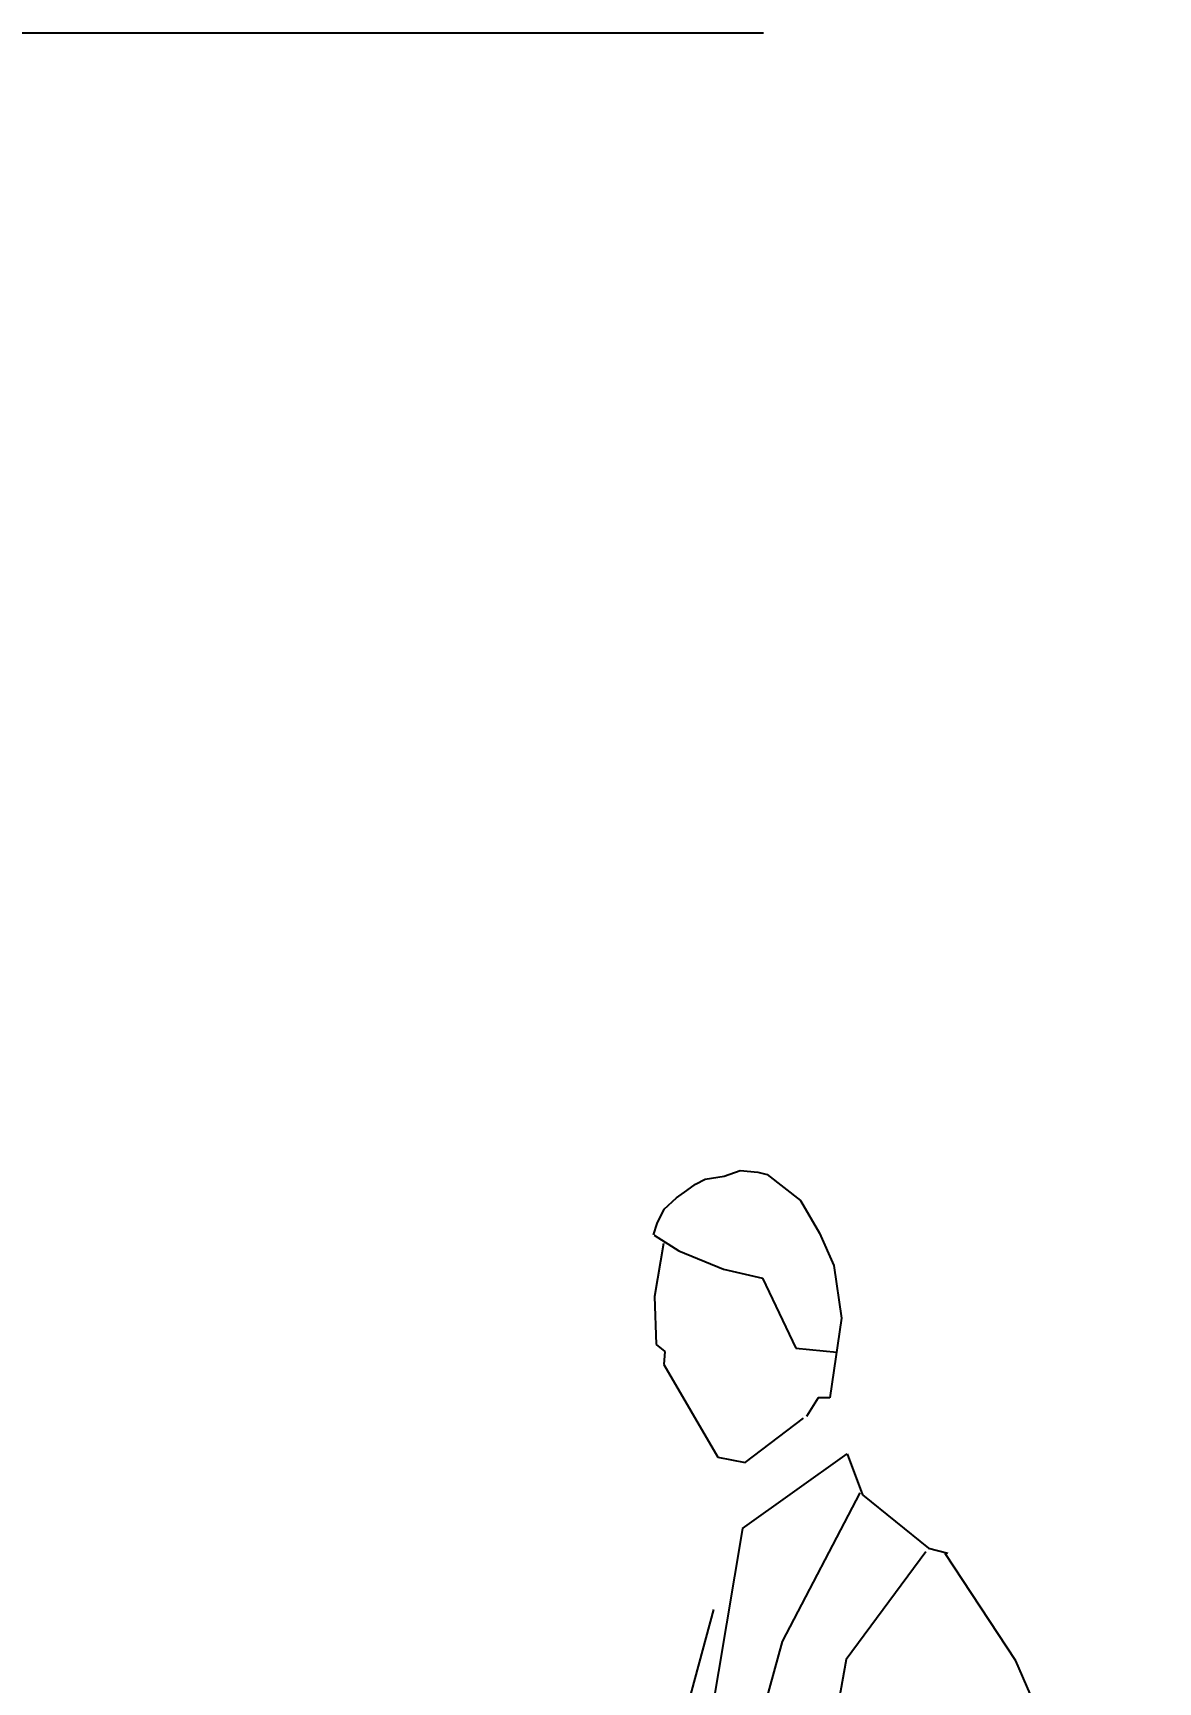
# Model space of a CAD drawing. Extents: x -382 to 1420, y -377 to 265.
# Drawn here: x 420.3 to 457.5, y -13.2 to 41.4 of the extents above; entities that cross this region are included whole.
import ezdxf
from ezdxf import colors
from ezdxf.entities.mleader import LeaderData, LeaderLine
from ezdxf.math import Vec2, Vec3

# ---------------------------------------------------------------- set-up
doc = ezdxf.new("R2010")
doc.units = 0
doc.header["$MEASUREMENT"] = 0
for name, color, linetype in [('AV-Elev-Dims', 14, 'CONTINUOUS'), ('AV-Elev-Wall', 160, 'CONTINUOUS'), ('FRED', 9, 'CONTINUOUS')]:
    doc.layers.add(name, color=color, linetype=linetype)
doc.styles.get("Standard").update_dxf_attribs({"font": 'arial.ttf'})

# ---------------------------------------------------------------- blocks, each defined once
blk = doc.blocks.new('StandingPerson')
at = {"layer": 'FRED', "color": 0}
for p, q in [((1.643, 71.246), (0.533, 70.384)), ((1.953, 71.32), (1.643, 71.246)), ((2.536, 71.38), (1.953, 71.32)), ((3.065, 71.186), (2.536, 71.38)), ((3.685, 71.092), (3.065, 71.186)), ((4.009, 70.928), (3.685, 71.092)), ((4.293, 70.718), (4.009, 70.928)), ((0.533, 70.384), (-0.093, 69.311)), ((4.635, 70.479), (4.293, 70.718)), ((5.046, 70.094), (4.635, 70.479)), ((5.278, 69.63), (5.046, 70.094)), ((-0.093, 69.311), (-0.563, 68.239)), ((5.403, 69.254), (5.278, 69.63)), ((4.563, 68.722), (3.081, 68.113)), ((5.377, 69.236), (4.563, 68.722)), ((5.073, 68.959), (5.366, 67.214)), ((-0.563, 68.239), (-0.823, 66.492)), ((1.788, 67.813), (0.687, 65.506)), ((3.081, 68.113), (1.788, 67.813)), ((5.366, 67.214), (5.313, 65.628)), ((-0.823, 66.492), (-0.431, 63.861)), ((0.687, 65.506), (-0.663, 65.374)), ((5.313, 65.628), (5.02, 65.395)), ((5.058, 64.959), (3.276, 61.899)), ((5.02, 65.395), (5.058, 64.959)), ((-0.431, 63.861), (-0.048, 63.861)), ((-0.048, 63.861), (0.343, 63.237)), ((2.366, 61.718), (0.433, 63.192)), ((-1.006, 62.007), (-1.515, 60.65)), ((2.456, 59.538), (-1.006, 62.007)), ((3.276, 61.899), (2.366, 61.718)), ((-1.515, 60.65), (-3.702, 58.893)), ((-1.423, 60.717), (1.139, 55.803)), ((2.456, 59.538), (4.131, 49.604)), ((-6.589, 55.158), (-4.243, 58.709)), ((-3.702, 58.893), (-4.335, 58.721)), ((-3.61, 58.77), (-0.974, 55.207)), ((3.412, 56.859), (6.004, 47.361)), ((1.139, 55.803), (2.853, 49.604)), ((-8.303, 51.22), (-6.589, 55.158)), ((-0.974, 55.207), (-0.157, 50.587))]:
    blk.add_line(p, q, dxfattribs=at)

msp = doc.modelspace()

# ---------------------------------------------------------------- linework, layer by layer
at = {"layer": 'AV-Elev-Wall'}
msp.add_line((396.46343, 41.37568), (444.47541, 41.37568), dxfattribs=at)

# ---------------------------------------------------------------- block references
at = {"layer": 'FRED', "xscale": -1}
msp.add_blockref('StandingPerson', (446.23374, -67.62432), dxfattribs=at)

# ---------------------------------------------------------------- leaders
at = {"layer": 'AV-Elev-Dims'}
ml = msp.add_multileader_mtext('Standard', dxfattribs=at)
ml.set_content('NEC E658 65" DISPLAY\\PW CHIEF LTM1U TILT MOUNT', color=256)
ml.set_leader_properties()
ml.build(insert=Vec2(0, 0))
ml.multileader.update_dxf_attribs({"leader_type": 2, "dogleg_length": 0.36, "arrow_head_size": 2.25, "scale": 24})
ctx = ml.context
ctx.base_point, ctx.scale, ctx.char_height, ctx.arrow_head_size, ctx.landing_gap_size, ctx.plane_origin = Vec3(101.57763, 18.74739), 24, 1.875, 2.25, 2.16, Vec3(87.125, 4.42733)
notes = []
notes.append((ctx, [(0, (1, 1, 0), (92.93763, 18.74739), (1, 0), 8.64, [(0, [(87.75, 12.42733), (94.46311, 17.48338), (96.36031, 14.63935), (98.73182, 19.22139)], 0, [])])]))
ctx.mtext.insert, ctx.mtext.width, ctx.mtext.flow_direction = Vec3(103.73763, 19.70088), 39.1374344, 5
for ctx, leaders in notes:
    for number, flags, end, landing, length, lines in leaders:
        leader = LeaderData()
        leader.index, (leader.has_last_leader_line, leader.has_dogleg_vector, leader.attachment_direction) = number, flags
        leader.last_leader_point, leader.dogleg_vector, leader.dogleg_length = Vec3(end), Vec3(landing), length
        for number, points, colour, breaks in lines:
            line = LeaderLine()
            line.index, line.vertices, line.color, line.breaks = number, Vec3.list(points), colors.encode_raw_color(colour), breaks
            leader.lines.append(line)
        ctx.leaders.append(leader)

# ---------------------------------------------------------------- next in the draw order: leaders
ml = msp.add_multileader_mtext('Standard', dxfattribs=at)
ml.set_content('\\A1;REINFORCE WALL PLYWOOD\\PBACKING (3\'-0" WIDTH,\\P2\'-0" HIGH & 1/2" THICK) BY OTHERS', color=256)
ml.set_leader_properties()
ml.build(insert=Vec2(0, 0))
ml.multileader.update_dxf_attribs({"leader_type": 2, "dogleg_length": 0.36, "arrow_head_size": 2.25, "scale": 24})
ctx = ml.context
ctx.base_point, ctx.scale, ctx.char_height, ctx.arrow_head_size, ctx.landing_gap_size, ctx.plane_origin = Vec3(258.49121, 12.51937), 24, 1.875, 2.25, 2.16, Vec3(124.00705, -18.91815)
notes = []
notes.append((ctx, [(1, (1, 1, 0), (249.85121, 12.51937), (1, 0), 8.64, [(0, [(237.61932, 12.20652), (253.6103, 11.62914), (254.01175, 10.19917), (256.98089, 12.28366)], 0, [])])]))
ctx.mtext.insert, ctx.mtext.width, ctx.mtext.flow_direction = Vec3(260.65121, 13.73249), 48.2953978, 5
ctx.mtext.has_bg_fill, ctx.mtext.bg_color, ctx.mtext.bg_scale_factor, ctx.mtext.bg_transparency, ctx.mtext.use_window_bg_color = 1, -1073741824, 1, 0, 1
for ctx, leaders in notes:
    for number, flags, end, landing, length, lines in leaders:
        leader = LeaderData()
        leader.index, (leader.has_last_leader_line, leader.has_dogleg_vector, leader.attachment_direction) = number, flags
        leader.last_leader_point, leader.dogleg_vector, leader.dogleg_length = Vec3(end), Vec3(landing), length
        for number, points, colour, breaks in lines:
            line = LeaderLine()
            line.index, line.vertices, line.color, line.breaks = number, Vec3.list(points), colors.encode_raw_color(colour), breaks
            leader.lines.append(line)
        ctx.leaders.append(leader)

doc.saveas('drawing.dxf')
